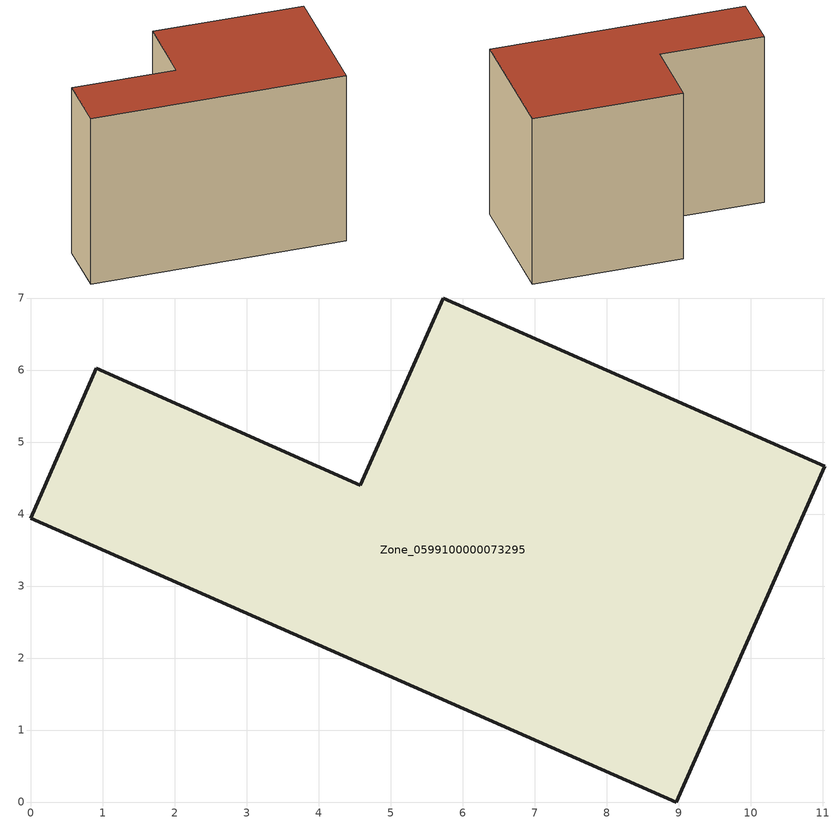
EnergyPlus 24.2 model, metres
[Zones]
Zone_0599100000073295
 floor ground (C_G): 8.97,0 0,3.94 0.91,6.02 4.58,4.4 5.73,7 11.03,4.66 z0
 wall outside (C_F): 4.58,4.4 0.91,6.02 0,3.94 8.97,0 11.03,4.66 5.73,7 4.58,4.4 z0:7.08
 roof outside (C_R): 11.03,4.66 5.73,7 4.58,4.4 0.91,6.02 0,3.94 8.97,0 z7.08
[BUILDING]
Pand.0599100000073295: North Axis=0; Terrain=City; Loads Convergence Tolerance Value=0.04; Temperature Convergence Tolerance Value=0.4; Solar Distribution=FullExterior; Maximum Number of Warmup Days=25; Minimum Number of Warmup Days=1
[Site:Location]
Rotterdam.The.Hague.AP_ZH_NLD Design_Conditions: Latitude=51.96; Longitude=4.45; Time Zone=1; Elevation=-4.5
[SITE:GROUNDTEMPERATURE:BUILDINGSURFACE]
18, 18, 18, 18, 18, 18, 18, 18, 18, 18, 18, 18
[MATERIAL] Thermal Absorptance=0.9; Solar Absorptance=0.7; Visible Absorptance=0.7
Name | Roughness | Thickness | Conductivity | Density | Specific Heat
G.TI.1946 | MediumSmooth | 0.15 | 1 | 540 | 1210
F.TI.1946 | Rough | 0.3 | 0.857143 | 1920 | 840
R.TI.1946 | MediumRough | 0.2 | 0.1 | 1500 | 1000
[CONSTRUCTION]
C_G: G.TI.1946
C_F: F.TI.1946
C_R: R.TI.1946
[ZONE]
Zone_0599100000073295: Type=1; Multiplier=1; Ceiling Height=Autocalculate; Volume=Autocalculate; Floor Area=autocalculate; Part of Total Floor Area=Yes
[ZONEINFILTRATION:DESIGNFLOWRATE]
Infil_Zone_0599100000073295: Zone or ZoneList or Space or SpaceList=Zone_0599100000073295; Schedule=AlwaysOn; Design Flow Rate Calculation Method=Flow/Area; Flow Rate per Floor Area=0.003; Constant Term Coefficient=1; Temperature Term Coefficient=0; Velocity Term Coefficient=0; Velocity Squared Term Coefficient=0
[HVACTEMPLATE:ZONE:IDEALLOADSAIRSYSTEM]
Zone_0599100000073295: Maximum Heating Supply Air Temperature=50; Minimum Cooling Supply Air Temperature=13; Maximum Heating Supply Air Humidity Ratio=0.0156; Minimum Cooling Supply Air Humidity Ratio=0.0077; Heating Limit=NoLimit; Cooling Limit=NoLimit; Dehumidification Control Type=ConstantSensibleHeatRatio; Cooling Sensible Heat Ratio=0.7; Dehumidification Setpoint=60; Humidification Control Type=None; Humidification Setpoint=30; Outdoor Air Method=None; Outdoor Air Flow Rate per Person=0.00944; Outdoor Air Flow Rate per Zone Floor Area=0; Outdoor Air Flow Rate per Zone=0; Demand Controlled Ventilation Type=None; Outdoor Air Economizer Type=NoEconomizer; Heat Recovery Type=None; Sensible Heat Recovery Effectiveness=0.7; Latent Heat Recovery Effectiveness=0.65
[ZONECONTROL:THERMOSTAT]
ThermostatControl_Zone_0599100000073295: Zone or ZoneList=Zone_0599100000073295; Control Type Schedule=DualSetpointControlType; Control 1=Thermostat_Zone_0599100000073295; Temperature Difference Between Cutout And Setpoint=0
[THERMOSTATSETPOINT:DUALSETPOINT]
Thermostat_Zone_0599100000073295: Heating Setpoint Temperature Schedule=HeatingSetpoint_Zone_0599100000073295; Cooling Setpoint Temperature Schedule=CoolingSetpoint_Zone_0599100000073295
[SCHEDULE:COMPACT]
HeatingSetpoint_Zone_0599100000073295: Through: 12/31, For: AllDays, Until: 24:00, 21
CoolingSetpoint_Zone_0599100000073295: Through: 12/31, For: AllDays, Until: 24:00, 24
DualSetpointControlType: Through: 12/31, For: AllDays, Until: 24:00, 4
AlwaysOn: Through: 12/31, For: AllDays, Until: 24:00, 1
